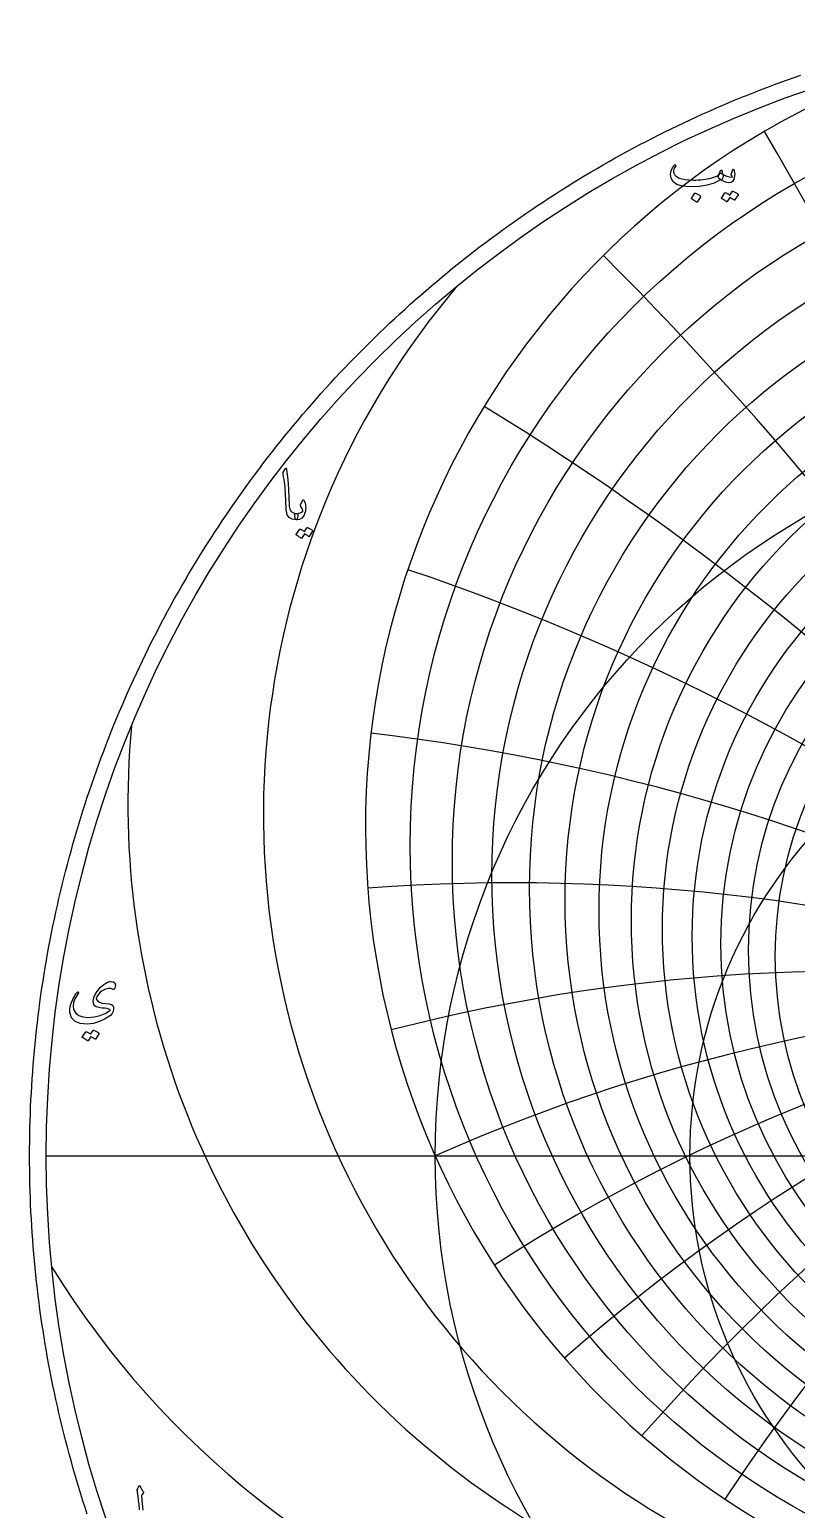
# Model space of a CAD drawing. Header units: millimetres. Extents: x -80 to 80, y -80 to 82.
# Drawn here: x -80.4 to -26.5, y -24.9 to 79.2 of the extents above; entities that cross this region are included whole.
import ezdxf

# ---------------------------------------------------------------- set-up
doc = ezdxf.new("R2010")
doc.units = ezdxf.units.MM
for name, color, linetype in [('CUT_OUTER', 1, 'Continuous'), ('ENGRAVE', 7, 'Continuous'), ('ENGRAVE_FINE', 8, 'Continuous'), ('TEXT', 5, 'Continuous')]:
    doc.layers.add(name, color=color, linetype=linetype)

msp = doc.modelspace()

# ---------------------------------------------------------------- linework, layer by layer
at = {"layer": 'CUT_OUTER'}
msp.add_lwpolyline([(-76.3136, -25.2106), (-76.4668, -24.7419), (-76.6172, -24.2722), (-76.7647, -23.8016), (-76.9093, -23.3302), (-77.051, -22.8578), (-77.1898, -22.3846), (-77.3257, -21.9106), (-77.4587, -21.4357), (-77.5888, -20.96), (-77.7159, -20.4836), (-77.8401, -20.0063), (-77.9614, -19.5283), (-78.0798, -19.0496), (-78.1952, -18.5701), (-78.3077, -18.09), (-78.4172, -17.6092), (-78.5238, -17.1277), (-78.6274, -16.6455), (-78.728, -16.1628), (-78.8257, -15.6794), (-78.9204, -15.1954), (-79.0122, -14.7109), (-79.101, -14.2258), (-79.1868, -13.7402), (-79.2696, -13.2541), (-79.3494, -12.7674), (-79.4263, -12.2803), (-79.5001, -11.7927), (-79.571, -11.3047), (-79.6388, -10.8163), (-79.7037, -10.3274), (-79.7656, -9.8381), (-79.8244, -9.3485), (-79.8803, -8.8586), (-79.9332, -8.3683), (-79.983, -7.8776), (-80.0298, -7.3867), (-80.0736, -6.8955), (-80.1144, -6.4041), (-80.1522, -5.9124), (-80.187, -5.4205), (-80.2188, -4.9283), (-80.2475, -4.436), (-80.2732, -3.9436), (-80.2959, -3.4509), (-80.3155, -2.9582), (-80.3322, -2.4653), (-80.3458, -1.9724), (-80.3564, -1.4793), (-80.3639, -0.9863), (-80.3685, -0.4931), (-80.37, 0), (-80.3685, 0.4931), (-80.3639, 0.9863), (-80.3564, 1.4793), (-80.3458, 1.9724), (-80.3322, 2.4653), (-80.3155, 2.9582), (-80.2959, 3.4509), (-80.2732, 3.9436), (-80.2475, 4.436), (-80.2188, 4.9283), (-80.187, 5.4205), (-80.1522, 5.9124), (-80.1144, 6.4041), (-80.0736, 6.8955), (-80.0298, 7.3867), (-79.983, 7.8776), (-79.9332, 8.3683), (-79.8803, 8.8586), (-79.8244, 9.3485), (-79.7656, 9.8381), (-79.7037, 10.3274), (-79.6388, 10.8163), (-79.571, 11.3047), (-79.5001, 11.7927), (-79.4263, 12.2803), (-79.3494, 12.7674), (-79.2696, 13.2541), (-79.1868, 13.7402), (-79.101, 14.2258), (-79.0122, 14.7109), (-78.9204, 15.1954), (-78.8257, 15.6794), (-78.728, 16.1628), (-78.6274, 16.6455), (-78.5238, 17.1277), (-78.4172, 17.6092), (-78.3077, 18.09), (-78.1952, 18.5701), (-78.0798, 19.0496), (-77.9614, 19.5283), (-77.8401, 20.0063), (-77.7159, 20.4836), (-77.5888, 20.96), (-77.4587, 21.4357), (-77.3257, 21.9106), (-77.1898, 22.3846), (-77.051, 22.8578), (-76.9093, 23.3302), (-76.7647, 23.8016), (-76.6172, 24.2722), (-76.4668, 24.7419), (-76.3136, 25.2106), (-76.1575, 25.6784), (-75.9985, 26.1452), (-75.8366, 26.611), (-75.6719, 27.0758), (-75.5043, 27.5396), (-75.3339, 28.0024), (-75.1607, 28.4641), (-74.9846, 28.9248), (-74.8057, 29.3843), (-74.624, 29.8428), (-74.4395, 30.3001), (-74.2522, 30.7563), (-74.0621, 31.2113), (-73.8692, 31.6651), (-73.6735, 32.1178), (-73.475, 32.5692), (-73.2738, 33.0195), (-73.0698, 33.4684), (-72.8631, 33.9162), (-72.6536, 34.3626), (-72.4414, 34.8078), (-72.2265, 35.2516), (-72.0088, 35.6941), (-71.7884, 36.1353), (-71.5654, 36.5751), (-71.3396, 37.0135), (-71.1111, 37.4505), (-70.88, 37.8862), (-70.6462, 38.3204), (-70.4098, 38.7531), (-70.1706, 39.1844), (-69.9289, 39.6142), (-69.6845, 40.0426), (-69.4375, 40.4694), (-69.1879, 40.8947), (-68.9356, 41.3184), (-68.6808, 41.7406), (-68.4234, 42.1613), (-68.1634, 42.5803), (-67.9009, 42.9978), (-67.6358, 43.4136), (-67.3681, 43.8278), (-67.0979, 44.2403), (-66.8252, 44.6512), (-66.55, 45.0604), (-66.2722, 45.4679), (-65.992, 45.8736), (-65.7093, 46.2777), (-65.4241, 46.68), (-65.1364, 47.0806), (-64.8463, 47.4794), (-64.5538, 47.8764), (-64.2588, 48.2715), (-63.9614, 48.6649), (-63.6616, 49.0565), (-63.3594, 49.4462), (-63.0548, 49.834), (-62.7479, 50.22), (-62.4385, 50.604), (-62.1269, 50.9862), (-61.8128, 51.3664), (-61.4965, 51.7447), (-61.1778, 52.1211), (-60.8569, 52.4955), (-60.5336, 52.8679), (-60.2081, 53.2384), (-59.8803, 53.6068), (-59.5502, 53.9732), (-59.2179, 54.3376), (-58.8834, 54.6999), (-58.5467, 55.0602), (-58.2077, 55.4184), (-57.8666, 55.7745), (-57.5233, 56.1285), (-57.1778, 56.4804), (-56.8302, 56.8302), (-56.4804, 57.1778), (-56.1285, 57.5233), (-55.7745, 57.8666), (-55.4184, 58.2077), (-55.0602, 58.5467), (-54.6999, 58.8834), (-54.3376, 59.2179), (-53.9732, 59.5502), (-53.6068, 59.8803), (-53.2384, 60.2081), (-52.8679, 60.5336), (-52.4955, 60.8569), (-52.1211, 61.1778), (-51.7447, 61.4965), (-51.3664, 61.8128), (-50.9862, 62.1269), (-50.604, 62.4385), (-50.22, 62.7479), (-49.834, 63.0548), (-49.4462, 63.3594), (-49.0565, 63.6616), (-48.6649, 63.9614), (-48.2715, 64.2588), (-47.8764, 64.5538), (-47.4794, 64.8463), (-47.0806, 65.1364), (-46.68, 65.4241), (-46.2777, 65.7093), (-45.8736, 65.992), (-45.4679, 66.2722), (-45.0604, 66.55), (-44.6512, 66.8252), (-44.2403, 67.0979), (-43.8278, 67.3681), (-43.4136, 67.6358), (-42.9978, 67.9009), (-42.5803, 68.1634), (-42.1613, 68.4234), (-41.7406, 68.6808), (-41.3184, 68.9356), (-40.8947, 69.1879), (-40.4694, 69.4375), (-40.0426, 69.6845), (-39.6142, 69.9289), (-39.1844, 70.1706), (-38.7531, 70.4098), (-38.3204, 70.6462), (-37.8862, 70.88), (-37.4505, 71.1111), (-37.0135, 71.3396), (-36.5751, 71.5654), (-36.1353, 71.7884), (-35.6941, 72.0088), (-35.2516, 72.2265), (-34.8078, 72.4414), (-34.3626, 72.6536), (-33.9162, 72.8631), (-33.4684, 73.0698), (-33.0195, 73.2738), (-32.5692, 73.475), (-32.1178, 73.6735), (-31.6651, 73.8692), (-31.2113, 74.0621), (-30.7563, 74.2522), (-30.3001, 74.4395), (-29.8428, 74.624), (-29.3843, 74.8057), (-28.9248, 74.9846), (-28.4641, 75.1607), (-28.0024, 75.3339), (-27.5396, 75.5043), (-27.0758, 75.6719), (-26.611, 75.8366), (-26.1452, 75.9985)], dxfattribs=at)
at = {"layer": 'ENGRAVE'}
msp.add_lwpolyline([(-79.2, 0), (79.2, 0)], dxfattribs=at)
for centre, radius in [((0, 0), 79.2), ((0, 17.9864), 42.7145), ((0, 0), 51.8435), ((0, 14.9176), 31.7625), ((0, 0), 33.9362)]:
    msp.add_circle(centre, radius, dxfattribs=at)
for centre, radius, start, end in [((0, 23.0822), 56.7498, 105.921623, 74.078377), ((-6.4344, 24.0136), 57.4961, 139.754846, 270.861531), ((-14.2744, 24.724), 59.1843, 174.656822, 279.54217), ((0, -116.4424), 127.462, 66, 114), ((0, -116.4424), 127.462, 66, 114), ((-25.249, 25.249), 62.9506, 211.691871, 290.355882)]:
    msp.add_arc(centre, radius, start, end, dxfattribs=at)
at = {"layer": 'ENGRAVE_FINE'}
for centre, radius in [((0, 21.8315), 53.6012), ((0, 20.7123), 50.6441), ((0, 19.7075), 47.8562), ((0, 18.8029), 45.2185), ((0, 17.2479), 40.3301), ((0, 16.5787), 38.053), ((0, 15.9713), 35.8722), ((0, 15.4194), 33.7782), ((0, 14.4609), 29.8176), ((0, 14.0453), 27.9367)]:
    msp.add_circle(centre, radius, dxfattribs=at)
for centre, radius, start, end in [((-350.1991, -116.4424), 372.6741, 13.064756, 30.381405), ((-350.1991, -116.4424), 372.6741, 13.064756, 30.381405), ((-220.7707, -116.4424), 254.9241, 19.742202, 44.842633), ((-220.7707, -116.4424), 254.9241, 19.742202, 44.842633), ((-151.9033, -116.4424), 198.2957, 26.597292, 58.53821), ((-151.9033, -116.4424), 198.2957, 26.597292, 58.53821), ((-106.9533, -116.4424), 166.3899, 33.695116, 71.360537), ((-106.9533, -116.4424), 166.3899, 33.695116, 71.360537), ((106.9533, -116.4424), 166.3899, 108.639463, 146.304884), ((106.9533, -116.4424), 166.3899, 108.639463, 146.304884), ((-73.5902, -116.4424), 147.1805, 41.105625, 83.276844), ((-73.5902, -116.4424), 147.1805, 41.105625, 83.276844), ((73.5902, -116.4424), 147.1805, 96.723156, 138.894375), ((73.5902, -116.4424), 147.1805, 96.723156, 138.894375), ((-46.3924, -116.4424), 135.6423, 48.904494, 94.311228), ((-46.3924, -116.4424), 135.6423, 48.904494, 94.311228), ((46.3924, -116.4424), 135.6423, 85.688772, 131.095506), ((46.3924, -116.4424), 135.6423, 85.688772, 131.095506), ((-22.475, -116.4424), 129.4283, 57.173494, 104.525), ((-22.475, -116.4424), 129.4283, 57.173494, 104.525), ((22.475, -116.4424), 129.4283, 75.475, 122.826506), ((22.475, -116.4424), 129.4283, 75.475, 122.826506)]:
    msp.add_arc(centre, radius, start, end, dxfattribs=at)
at = {"layer": 'TEXT'}
for points in [[(-31.6945, 69.0784), (-31.6897, 69.0759), (-31.6852, 69.0734), (-31.6809, 69.0709), (-31.677, 69.0684), (-31.6731, 69.0656), (-31.6689, 69.0622), (-31.6644, 69.0581), (-31.6596, 69.0534), (-31.6193, 69.006), (-31.6033, 68.9385), (-31.6118, 68.8511), (-31.6446, 68.7437), (-31.6749, 68.6784), (-31.7058, 68.6375), (-31.7373, 68.621), (-31.7695, 68.6288), (-31.7857, 68.6366), (-31.7994, 68.64), (-31.8107, 68.6391), (-31.8194, 68.6338), (-32.2291, 68.4096), (-32.7187, 68.2516), (-33.2883, 68.1598), (-33.9378, 68.1341), (-34.463, 68.1791), (-34.8596, 68.299), (-35.1275, 68.4939), (-35.2668, 68.7637), (-35.2883, 68.8911), (-35.293, 69.0185), (-35.2808, 69.1459), (-35.2518, 69.2733), (-35.2121, 69.386), (-35.1631, 69.4893), (-35.1047, 69.5833), (-35.0369, 69.668), (-35.0241, 69.6786), (-35.0107, 69.6854), (-34.9967, 69.6886), (-34.982, 69.6879), (-34.9682, 69.682), (-34.957, 69.6742), (-34.9483, 69.6645), (-34.942, 69.653), (-34.9392, 69.6417), (-34.9408, 69.628), (-34.9467, 69.6118), (-34.957, 69.593), (-35.0294, 69.4868), (-35.0769, 69.3832), (-35.0994, 69.282), (-35.0969, 69.1833), (-34.9782, 68.936), (-34.7022, 68.7587), (-34.2688, 68.6512), (-33.678, 68.6138), (-33.5158, 68.6163), (-33.3539, 68.6238), (-33.1923, 68.6363), (-33.031, 68.6537), (-32.871, 68.6762), (-32.7131, 68.7037), (-32.5575, 68.7362), (-32.404, 68.7737), (-32.255, 68.8161), (-32.1329, 68.8586), (-32.0377, 68.9011), (-31.9693, 68.9435), (-31.9429, 68.966), (-31.9187, 68.9935), (-31.8967, 69.026), (-31.8769, 69.0634), (-31.8583, 69.1053), (-31.84, 69.1509), (-31.8221, 69.2002), (-31.8044, 69.2533), (-31.7976, 69.2695), (-31.787, 69.2833), (-31.7726, 69.2945), (-31.7545, 69.3032), (-31.7351, 69.3079), (-31.717, 69.307), (-31.7001, 69.3004), (-31.6845, 69.2883), (-31.672, 69.2714), (-31.6645, 69.2508), (-31.6621, 69.2264), (-31.6645, 69.1983)], [(-31.8444, 68.6787), (-31.8987, 68.7302), (-31.9268, 68.7949), (-31.9287, 68.8726), (-31.9044, 68.9635), (-31.8516, 69.045), (-31.8032, 69.0947), (-31.7592, 69.1125), (-31.7195, 69.0984), (-31.5322, 68.9744), (-31.3448, 68.8873), (-31.1574, 68.837), (-30.9701, 68.8236), (-30.9635, 68.8249), (-30.9588, 68.8286), (-30.956, 68.8349), (-30.9551, 68.8436), (-30.9598, 68.8601), (-30.9738, 68.8848), (-30.9973, 68.9176), (-31.03, 68.9585), (-31.0363, 68.971), (-31.04, 68.9835), (-31.0413, 68.996), (-31.04, 69.0085), (-30.9201, 69.3532), (-30.9145, 69.3663), (-30.9076, 69.3757), (-30.8995, 69.3813), (-30.8901, 69.3832), (-30.8808, 69.3816), (-30.8727, 69.3769), (-30.8658, 69.3691), (-30.8602, 69.3582), (-30.8227, 69.2461), (-30.8002, 69.1346), (-30.7927, 69.0238), (-30.8002, 68.9135), (-30.8246, 68.7765), (-30.8577, 68.665), (-30.8995, 68.5791), (-30.9501, 68.5188), (-30.9885, 68.4857), (-31.0238, 68.4614), (-31.056, 68.4458), (-31.085, 68.4389), (-31.2524, 68.4352), (-31.4347, 68.4739), (-31.6321, 68.5551), (-31.8444, 68.6787)], [(-33.5881, 67.6895), (-33.5818, 67.6957), (-33.5731, 67.6995), (-33.5618, 67.7007), (-33.5481, 67.6995), (-33.451, 67.6601), (-33.3595, 67.6121), (-33.2736, 67.5552), (-33.1934, 67.4896), (-33.1856, 67.4797), (-33.1821, 67.4697), (-33.1831, 67.4597), (-33.1884, 67.4497), (-33.4232, 67.07), (-33.4319, 67.0609), (-33.4432, 67.0587), (-33.4569, 67.0634), (-33.4731, 67.075), (-33.4872, 67.085), (-33.5094, 67.0999), (-33.5397, 67.1199), (-33.5781, 67.1449), (-33.6252, 67.1749), (-33.6817, 67.2099), (-33.7476, 67.2498), (-33.8229, 67.2948), (-33.8329, 67.3023), (-33.8379, 67.3098), (-33.8379, 67.3173), (-33.8329, 67.3248)], [(-30.9551, 67.8294), (-30.9489, 67.8356), (-30.9401, 67.8394), (-30.9289, 67.8406), (-30.9151, 67.8394), (-30.8659, 67.821), (-30.8183, 67.8007), (-30.7723, 67.7785), (-30.7278, 67.7544), (-30.6845, 67.7282), (-30.6422, 67.6995), (-30.6008, 67.6683), (-30.5604, 67.6345), (-30.5526, 67.6242), (-30.5492, 67.6133), (-30.5501, 67.6017), (-30.5554, 67.5896), (-30.7952, 67.2099), (-30.8018, 67.2049), (-30.8115, 67.2049), (-30.8243, 67.2099), (-30.8402, 67.2199), (-30.8511, 67.2291), (-30.8689, 67.2417), (-30.8936, 67.2578), (-30.9251, 67.2773), (-30.9638, 67.3006), (-31.0101, 67.3279), (-31.0638, 67.3593), (-31.125, 67.3947), (-31.3148, 67.0999), (-31.3236, 67.0909), (-31.3348, 67.0887), (-31.3485, 67.0934), (-31.3648, 67.1049), (-31.3788, 67.1149), (-31.401, 67.1299), (-31.4313, 67.1499), (-31.4697, 67.1749), (-31.5169, 67.2049), (-31.5734, 67.2398), (-31.6393, 67.2798), (-31.7145, 67.3248), (-31.7223, 67.3323), (-31.7258, 67.3398), (-31.7248, 67.3473), (-31.7195, 67.3548), (-31.4747, 67.7195), (-31.4685, 67.7257), (-31.4597, 67.7295), (-31.4485, 67.7307), (-31.4347, 67.7295), (-31.3929, 67.7159), (-31.3523, 67.7001), (-31.3129, 67.6822), (-31.2749, 67.662), (-31.238, 67.64), (-31.2024, 67.6164), (-31.1681, 67.5913), (-31.135, 67.5646)], [(-62.3705, 48.3265), (-62.3608, 48.3415), (-62.3517, 48.3515), (-62.3433, 48.3565), (-62.3355, 48.3565), (-62.3236, 48.3499), (-62.313, 48.3302), (-62.3037, 48.2975), (-62.2955, 48.2516), (-62.2543, 47.8784), (-62.2206, 47.5334), (-62.1944, 47.2164), (-62.1756, 46.9276), (-62.1636, 46.6806), (-62.1525, 46.4592), (-62.1424, 46.2634), (-62.1332, 46.0932), (-62.1252, 45.9486), (-62.1188, 45.8297), (-62.114, 45.7363), (-62.1107, 45.6686), (-62.0663, 45.4656), (-61.9683, 45.3163), (-61.8165, 45.2208), (-61.6111, 45.1789), (-61.5539, 45.1639), (-61.5174, 45.129), (-61.5015, 45.074), (-61.5061, 44.9991), (-61.5296, 44.881), (-61.5549, 44.7967), (-61.582, 44.7461), (-61.6111, 44.7293), (-61.9002, 44.7674), (-62.1132, 44.8817), (-62.2499, 45.0721), (-62.3105, 45.3388), (-62.32, 45.4664), (-62.3286, 45.5942), (-62.3363, 45.7224), (-62.343, 45.8509), (-62.3491, 45.9797), (-62.3549, 46.1088), (-62.3603, 46.2383), (-62.3655, 46.368), (-62.3748, 46.6155), (-62.388, 46.8383), (-62.4048, 47.0364), (-62.4254, 47.2099), (-62.4498, 47.3764), (-62.4779, 47.554), (-62.5097, 47.7424), (-62.5453, 47.9418), (-62.55, 47.9777), (-62.5491, 48.0105), (-62.5425, 48.0402), (-62.5304, 48.0667)], [(-61.3113, 45.7835), (-61.1714, 46.0932), (-61.1508, 46.1273), (-61.1289, 46.1394), (-61.1058, 46.1298), (-61.0815, 46.0982), (-61.0365, 46.0038), (-61.0015, 45.9052), (-60.9766, 45.8027), (-60.9616, 45.696), (-60.9569, 45.5847), (-60.9628, 45.4681), (-60.9794, 45.3461), (-61.0065, 45.2189), (-61.0893, 45.0047), (-61.2176, 44.8517), (-61.3915, 44.7599), (-61.6111, 44.7293), (-61.6364, 44.7452), (-61.6623, 44.793), (-61.6888, 44.8726), (-61.716, 44.9841), (-61.7238, 45.0437), (-61.7222, 45.0927), (-61.7113, 45.1312), (-61.691, 45.1589), (-61.6748, 45.1696), (-61.656, 45.1764), (-61.6348, 45.1796), (-61.6111, 45.1789), (-61.4727, 45.1833), (-61.3525, 45.2114), (-61.2504, 45.2632), (-61.1664, 45.3388), (-61.1627, 45.3447), (-61.1614, 45.3525), (-61.1627, 45.3622), (-61.1664, 45.3738), (-61.1861, 45.4444), (-61.2151, 45.5162), (-61.2535, 45.5892), (-61.3013, 45.6636), (-61.3169, 45.6917), (-61.3238, 45.721), (-61.3219, 45.7516), (-61.3113, 45.7835)], [(-60.8666, 44.1647), (-60.8604, 44.171), (-60.8517, 44.1747), (-60.8404, 44.176), (-60.8267, 44.1747), (-60.7775, 44.1563), (-60.7299, 44.136), (-60.6838, 44.1138), (-60.6393, 44.0898), (-60.5961, 44.0635), (-60.5538, 44.0348), (-60.5124, 44.0036), (-60.4719, 43.9699), (-60.4641, 43.9596), (-60.4607, 43.9486), (-60.4616, 43.9371), (-60.467, 43.9249), (-60.7068, 43.5452), (-60.7133, 43.5402), (-60.723, 43.5402), (-60.7358, 43.5452), (-60.7517, 43.5552), (-60.7627, 43.5644), (-60.7805, 43.577), (-60.8051, 43.5931), (-60.8367, 43.6126), (-60.8754, 43.6359), (-60.9216, 43.6632), (-60.9753, 43.6946), (-61.0365, 43.7301), (-61.2264, 43.4353), (-61.2351, 43.4262), (-61.2463, 43.424), (-61.2601, 43.4287), (-61.2763, 43.4403), (-61.2904, 43.4503), (-61.3125, 43.4653), (-61.3428, 43.4852), (-61.3812, 43.5102), (-61.4284, 43.5402), (-61.4849, 43.5752), (-61.5508, 43.6151), (-61.6261, 43.6601), (-61.6339, 43.6676), (-61.6373, 43.6751), (-61.6364, 43.6826), (-61.6311, 43.6901), (-61.3862, 44.0548), (-61.38, 44.061), (-61.3713, 44.0648), (-61.36, 44.066), (-61.3463, 44.0648), (-61.3044, 44.0512), (-61.2638, 44.0354), (-61.2245, 44.0175), (-61.1864, 43.9973), (-61.1495, 43.9753), (-61.114, 43.9518), (-61.0796, 43.9266), (-61.0465, 43.8999)], [(-74.4986, 11.7067), (-74.6604, 11.7607), (-74.8409, 11.7629), (-75.0401, 11.7132), (-75.2581, 11.6117), (-75.3964, 11.5149), (-75.5116, 11.3994), (-75.6037, 11.2651), (-75.6727, 11.1121), (-75.6796, 11.0815), (-75.6802, 11.0497), (-75.6746, 11.0166), (-75.6627, 10.9822), (-75.5834, 10.8754), (-75.4504, 10.7949), (-75.2637, 10.7405), (-75.0232, 10.7124), (-74.7859, 10.6872), (-74.6136, 10.6413), (-74.5061, 10.5747), (-74.4637, 10.4876), (-74.459, 10.3053), (-74.4949, 10.1429), (-74.5714, 10.0005), (-74.6885, 9.8781), (-75.0604, 9.6242), (-75.4567, 9.4372), (-75.8773, 9.317), (-76.3222, 9.2636), (-76.8081, 9.2973), (-77.1716, 9.4434), (-77.4126, 9.702), (-77.5313, 10.0729), (-77.5382, 10.2765), (-77.5088, 10.4976), (-77.4432, 10.7362), (-77.3414, 10.9922), (-77.306, 11.0634), (-77.2696, 11.1321), (-77.2323, 11.1983), (-77.1941, 11.262), (-77.1546, 11.3235), (-77.1135, 11.3832), (-77.0709, 11.4409), (-77.0267, 11.4968), (-77.003, 11.5199), (-76.9817, 11.5293), (-76.963, 11.5249), (-76.9467, 11.5068), (-76.9377, 11.4843), (-76.9355, 11.4619), (-76.9402, 11.4394), (-76.9517, 11.4169), (-77.1572, 11.0859), (-77.279, 10.7874), (-77.3171, 10.5213), (-77.2715, 10.2878), (-77.1247, 10.0417), (-76.9093, 9.8681), (-76.6251, 9.7669), (-76.2723, 9.7382), (-75.8201, 9.7741), (-75.4129, 9.8669), (-75.0507, 10.0164), (-74.7335, 10.2228), (-74.7144, 10.2403), (-74.7072, 10.2578), (-74.7119, 10.2753), (-74.7285, 10.2928), (-74.7956, 10.3252), (-74.9121, 10.3527), (-75.0779, 10.3752), (-75.293, 10.3927), (-75.5119, 10.4195), (-75.679, 10.4701), (-75.7942, 10.5445), (-75.8576, 10.6425), (-75.8869, 10.7577), (-75.8951, 10.8786), (-75.8819, 11.005), (-75.8476, 11.1371), (-75.7361, 11.3966), (-75.5816, 11.6355), (-75.3839, 11.8537), (-75.1431, 12.0514), (-75.0791, 12.0982), (-75.017, 12.1388), (-74.9567, 12.1732), (-74.8983, 12.2013), (-74.8421, 12.2235), (-74.7884, 12.24), (-74.7372, 12.2509), (-74.6885, 12.2563), (-74.498, 12.2385), (-74.3812, 12.1551), (-74.3381, 12.0061), (-74.3687, 11.7916), (-74.3919, 11.7338), (-74.4212, 11.7004), (-74.4568, 11.6914), (-74.4986, 11.7067)], [(-75.8976, 8.8239), (-75.8913, 8.8302), (-75.8826, 8.8339), (-75.8713, 8.8352), (-75.8576, 8.8339), (-75.8084, 8.8155), (-75.7608, 8.7952), (-75.7147, 8.773), (-75.6702, 8.749), (-75.627, 8.7227), (-75.5847, 8.694), (-75.5433, 8.6628), (-75.5029, 8.6291), (-75.4951, 8.6188), (-75.4916, 8.6078), (-75.4926, 8.5963), (-75.4979, 8.5841), (-75.7377, 8.2044), (-75.7442, 8.1994), (-75.7539, 8.1994), (-75.7667, 8.2044), (-75.7827, 8.2144), (-75.7936, 8.2236), (-75.8114, 8.2362), (-75.836, 8.2523), (-75.8676, 8.2718), (-75.9063, 8.2951), (-75.9525, 8.3224), (-76.0062, 8.3538), (-76.0674, 8.3892), (-76.2573, 8.0945), (-76.266, 8.0854), (-76.2773, 8.0832), (-76.291, 8.0879), (-76.3072, 8.0995), (-76.3213, 8.1095), (-76.3435, 8.1245), (-76.3738, 8.1444), (-76.4122, 8.1694), (-76.4593, 8.1994), (-76.5158, 8.2344), (-76.5817, 8.2743), (-76.657, 8.3193), (-76.6648, 8.3268), (-76.6682, 8.3343), (-76.6673, 8.3418), (-76.662, 8.3493), (-76.4172, 8.714), (-76.4109, 8.7202), (-76.4022, 8.724), (-76.3909, 8.7252), (-76.3772, 8.724), (-76.3353, 8.7104), (-76.2948, 8.6946), (-76.2554, 8.6767), (-76.2173, 8.6565), (-76.1805, 8.6345), (-76.1449, 8.6109), (-76.1105, 8.5858), (-76.0774, 8.5591)]]:
    msp.add_lwpolyline(points, close=True, dxfattribs=at)
msp.add_lwpolyline([(-72.6326, -24.8967), (-72.646, -24.7613), (-72.6601, -24.6306), (-72.6748, -24.5046), (-72.6894, -24.383), (-72.7035, -24.2654), (-72.7169, -24.1519), (-72.7297, -24.0425), (-72.7417, -23.9412), (-72.7528, -23.852), (-72.763, -23.775), (-72.7722, -23.7103), (-72.7805, -23.6573), (-72.7878, -23.616), (-72.7942, -23.5861), (-72.7997, -23.5679), (-72.8031, -23.5473), (-72.8034, -23.5254), (-72.8006, -23.5023), (-72.7947, -23.4779), (-72.7947, -23.4779), (-72.7709, -23.4236), (-72.7497, -23.3755), (-72.731, -23.3337), (-72.7147, -23.2981), (-72.7013, -23.269), (-72.691, -23.2469), (-72.6838, -23.2316), (-72.6798, -23.2231), (-72.6713, -23.2122), (-72.661, -23.2044), (-72.6488, -23.1997), (-72.6348, -23.1981), (-72.6232, -23.2), (-72.6136, -23.2056), (-72.6057, -23.215), (-72.5998, -23.2281), (-72.5736, -23.2918), (-72.5499, -23.348), (-72.5286, -23.3967), (-72.5099, -23.438), (-72.4991, -23.4561), (-72.4868, -23.4754), (-72.4729, -23.496), (-72.4574, -23.5179), (-72.4401, -23.541), (-72.4206, -23.5654), (-72.3989, -23.591), (-72.375, -23.6178), (-72.36, -23.645), (-72.355, -23.6715), (-72.36, -23.6974), (-72.375, -23.7227), (-72.4699, -23.8476), (-72.4827, -23.8679), (-72.4911, -23.8889), (-72.4952, -23.9104), (-72.4949, -23.9326), (-72.4462, -24.4825), (-72.415, -24.9281)], dxfattribs=at)

doc.saveas('drawing.dxf')
